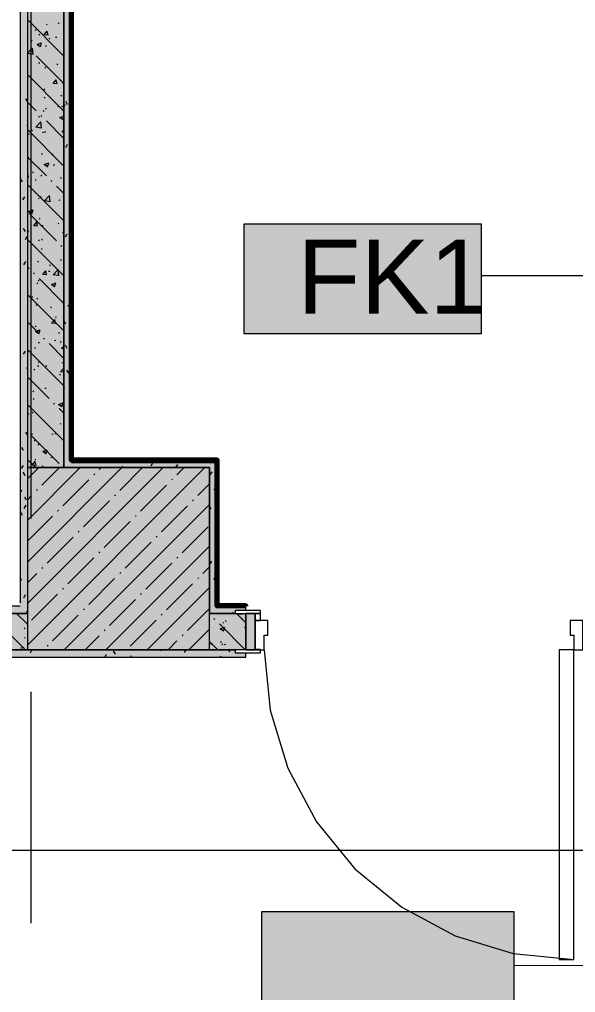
# Model space of a CAD drawing. Header units: millimetres. Extents: x -3817 to 677485, y -22715 to 103890.
# Drawn here: x 80871 to 82398, y 23671 to 26342 of the extents above; entities that cross this region are included whole.
import ezdxf

# ---------------------------------------------------------------- set-up
doc = ezdxf.new("R2010")
doc.units = ezdxf.units.MM
doc.layers.add('PDF _Геометрия', color=7, linetype='Continuous', true_color=0x1d1d1d)
doc.layers.add('PDF _Сплошная заливка', color=7, linetype='Continuous', true_color=0xffffff)
doc.layers.add('PDF _Текст', color=7, linetype='Continuous')
doc.styles.add('PDF GOST-Common', font='arial.ttf')

msp = doc.modelspace()

# ---------------------------------------------------------------- hatches: boundary and pattern name
at = {"layer": 'PDF _Сплошная заливка', "transparency": 33554559}
for points in [[(80873.3, 24731.3), (80893.3, 24731.3), (80893.3, 28791.3), (80873.3, 28791.3), (80873.3, 24739.3)], [(80993.3, 25131.3), (81013.3, 25131.3), (81013.3, 28441.3), (80993.3, 28441.3), (80993.3, 27014.1)], [(80893.3, 24611.4), (81393.3, 24611.4), (81393.3, 25111.4), (80893.3, 25111.4), (80893.3, 24753.5)]]:
    msp.add_hatch(color=256, dxfattribs=at).paths.add_polyline_path(points)
h = msp.add_hatch(color=256, dxfattribs=at)
h.paths.add_polyline_path([(82473.3, 24611.4), (82673.3, 24611.4), (82673.3, 24711.3), (82443.3, 24711.3), (82443.3, 24611.4)], flags=0)
h.paths.add_polyline_path([(77563.3, 24611.4), (77593.3, 24611.4), (77593.3, 24711.3), (77493.3, 24711.3), (77493.3, 24611.4)], flags=0)
h.paths.add_polyline_path([(75988.1, 24611.4), (76993.3, 24611.4), (76993.3, 24711.3), (75988.1, 24711.3)], flags=0)
h.paths.add_polyline_path([(74858.1, 24611.4), (74888.1, 24611.4), (74888.1, 24711.3), (74283.3, 24711.3), (74283.3, 24611.4)], flags=0)
h.paths.add_polyline_path([(81493.3, 24611.4), (81493.3, 24711.3), (81393.3, 24711.3), (81393.3, 24611.4), (81463.3, 24611.4)], flags=0)
h.paths.add_polyline_path([(80893.3, 24611.4), (80893.3, 24711.3), (78693.3, 24711.3), (78693.3, 24611.4), (80080.6, 24611.4)], flags=0)
h.paths.add_polyline_path([(73783.3, 24611.4), (73783.3, 24711.3), (71053.3, 24711.3), (71053.3, 24611.4), (72658.8, 24611.4)], flags=0)
h.paths.add_polyline_path([(69353.3, 24611.4), (69353.3, 24711.3), (68553.3, 24711.3), (68553.3, 24611.4), (69323.3, 24611.4)], flags=0)
h.paths.add_polyline_path([(70453.3, 24611.4), (70553.3, 24611.4), (70553.3, 24711.3), (70453.3, 24711.3)], flags=0)
h = msp.add_hatch(color=256, dxfattribs=at)
h.paths.add_polyline_path([(78723.3, 24711.3), (80893.3, 24711.3), (80893.3, 24731.3), (78693.3, 24731.3), (78693.3, 24719.3), (78723.3, 24719.3), (78723.3, 24711.6)], flags=0)
h.paths.add_polyline_path([(77513.3, 24711.3), (77563.3, 24711.3), (77564.5, 24719.3), (77593.3, 24719.3), (77593.3, 24731.3), (77513.3, 24731.3)], flags=0)
h = msp.add_hatch(color=256, dxfattribs=at)
h.paths.add_polyline_path([(81463.3, 24711.3), (81463.3, 24719.3), (81493.3, 24719.3), (81493.3, 24731.3), (81393.3, 24731.3), (81393.3, 24711.3)], flags=0)
h.paths.add_polyline_path([(82553.3, 24711.3), (82553.3, 24731.3), (82443.3, 24731.3), (82443.3, 24719.3), (82473.3, 24717.5), (82473.3, 24711.3)], flags=0)
h = msp.add_hatch(color=256, dxfattribs=at)
h.paths.add_polyline_path([(82573.3, 24591.3), (82573.3, 24611.4), (82473.3, 24611.4), (82473.3, 24603.3), (82443.3, 24603.3), (82443.3, 24591.3), (82553.3, 24591.3)], flags=0)
h.paths.add_polyline_path([(77111.9, 24591.3), (77593.3, 24591.3), (77593.3, 24603.3), (77563.3, 24603.3), (77563.3, 24611.4), (76018.1, 24611), (76018.1, 24603.3), (75988.1, 24603.3), (75988.1, 24591.3), (76993.3, 24591.3)], flags=0)
h.paths.add_polyline_path([(80080.6, 24591.3), (81493.3, 24591.3), (81493.3, 24603.3), (81463.3, 24603.3), (81463.3, 24611.4), (78723.3, 24611.4), (78723.3, 24603.3), (78693.3, 24603.3), (78693.3, 24591.3)], flags=0)
h.paths.add_polyline_path([(74888.1, 24591.3), (74888.1, 24603.3), (74858.1, 24603.3), (74858.1, 24611.4), (70483.3, 24611.4), (70483.3, 24603.3), (70453.3, 24603.3), (70453.3, 24591.3), (74858.1, 24591.3)], flags=0)
h.paths.add_polyline_path([(68553.3, 24591.3), (69353.3, 24591.3), (69353.3, 24603.3), (69323.3, 24603.3), (69323.3, 24611.4), (68553.3, 24611.4)], flags=0)

# ---------------------------------------------------------------- linework, layer by layer
at = {"layer": 'PDF _Геометрия', "color": 253, "lineweight": 9, "true_color": 0xaaaaaa}
for points in [[(80903.3, 24972), (80903.3, 26801.5), (80903.3, 29301.5)], [(81543.3, 24611.4), (81559.6, 24445.5), (81608, 24286.1), (81686.5, 24139.1), (81792.2, 24010.3), (81921, 23904.6), (82068, 23826.1), (82227.4, 23777.7), (82393.3, 23761.3)], [(80903.3, 23860.8), (80903.3, 24495.8)], [(80408.8, 24061.3), (82443.3, 24061.3), (84943.3, 24061.3)]]:
    msp.add_lwpolyline(points, dxfattribs=at)
at = {"layer": 'PDF _Геометрия', "color": 9, "lineweight": 9, "true_color": 0xc0c0c0}
for points in [[(80893.3, 28811.3), (80893.3, 28791.3), (80573.3, 28791.3), (80593.3, 28791.3), (80593.3, 28771.3), (80593.3, 28791.3), (80873.3, 28791.3), (80893.3, 28791.3), (80893.3, 24731.3), (80893.3, 24711.3), (78723.3, 24711.3), (80893.3, 24711.3)], [(80993.3, 28441.3), (80993.3, 25131.3), (80993.3, 25111.4), (81393.3, 25111.4), (81393.3, 24731.3), (81393.3, 24711.3), (81463.3, 24711.3), (81393.3, 24711.3)], [(81413.3, 25131.3), (81393.3, 25131.3), (81014.3, 25131.3)], [(80873.3, 24731.3), (78693.3, 24731.3), (78693.3, 24719.3)], [(81493.3, 24719.3), (81493.3, 24731.3)], [(81493.3, 24611.4), (81493.3, 24711.3)], [(78693.3, 24603.3), (78693.3, 24591.3), (81493.3, 24591.3), (81493.3, 24603.3)]]:
    msp.add_lwpolyline(points, dxfattribs=at)
at = {"layer": 'PDF _Геометрия', "color": 231, "lineweight": 70, "true_color": 0xff80c0}
for points in [[(81493.3, 24731.3), (81493.3, 24732.3), (81414.3, 24732.3), (81414.3, 25131.3), (81414.3, 25132.3), (81014.3, 25132.3), (81014.3, 28440.3), (81013.3, 28440.3), (81533.3, 28440.3), (81534.3, 28440.3), (81534.3, 28770.3), (83152.3, 28770.3), (83152.3, 28511.3), (83153.3, 28511.3), (83153.3, 28771.3)], [(81014.3, 25131.3), (81413.3, 25131.3)]]:
    msp.add_lwpolyline(points, dxfattribs=at)
at = {"layer": 'PDF _Геометрия', "color": 7, "lineweight": 9}
for points in [[(80873.3, 28763.3), (80873.3, 24739.3)], [(81013.3, 25131.3), (81013.3, 25144.4), (81013.3, 28440.3)], [(82552.8, 25637.4), (82140.3, 25637.4)], [(81413.3, 24731.3), (81413.3, 24744.4), (81413.3, 25131.3)], [(81493.3, 24731.3), (81414.3, 24731.3)], [(82535.3, 23743.6), (82229.9, 23745.1)]]:
    msp.add_lwpolyline(points, dxfattribs=at)
at = {"layer": 'PDF _Геометрия', "color": 9, "lineweight": 9, "true_color": 0xc0c0c0}
for points in [[(80893.3, 28511.3), (80893.3, 25111.4), (80993.3, 25111.4), (80993.3, 28511.3)], [(78723.3, 24611.4), (81463.3, 24611.4)]]:
    msp.add_lwpolyline(points, close=True, dxfattribs=at)
at = {"layer": 'PDF _Геометрия', "color": 231, "lineweight": 9, "true_color": 0xff80c0}
for points in [[(81533.3, 28441.3), (81013.3, 28441.3), (81013.3, 28440.3), (81013.3, 25144.4), (81013.3, 25131.3), (81014.3, 25131.3)], [(81413.3, 25131.3), (81413.3, 24744.4), (81413.3, 24731.3), (81414.3, 24731.3), (81493.3, 24731.3)]]:
    msp.add_lwpolyline(points, dxfattribs=at)
at = {"layer": 'PDF _Геометрия', "color": 252, "lineweight": 9, "true_color": 0x878787}
for points in [[(80993.3, 26241.1), (80893.3, 26341.1)], [(80914.4, 26313.8), (80917.2, 26312)], [(80949.9, 26298.4), (80939.2, 26299.3), (80947.8, 26309.5)], [(80945.1, 26326.8), (80947.8, 26328.8)], [(80949.9, 26298.3), (80947.8, 26309.5)], [(80980.4, 26329.4), (80977.9, 26331.9)], [(80993.3, 26316.6), (80993, 26316.8)], [(80903.3, 26283.7), (80906.6, 26284.1)], [(80924.3, 26301.6), (80926.8, 26299.3)], [(80951.9, 26290), (80954.7, 26288.2)], [(80970.6, 26292.5), (80973.9, 26293)], [(80893.3, 26249.2), (80906.6, 26263.1)], [(80905, 26253.9), (80902.5, 26256.5)], [(80908.6, 26246.2), (80906.7, 26263.1)], [(80928.5, 26266.8), (80919.7, 26272.8), (80932.2, 26277.6)], [(80928.6, 26266.8), (80932.2, 26277.5)], [(80942.9, 26267.6), (80945.6, 26269.6)], [(80893.3, 26248.6), (80908.6, 26246.2)], [(80993, 26165.9), (80917.6, 26241.4)], [(80992.2, 26239.3), (80993.3, 26238.4)], [(80923.9, 26222.4), (80927.2, 26222.9)], [(80940.8, 26208.4), (80943.4, 26210.4)], [(80973.9, 26219.5), (80976.8, 26217.7)], [(80993.3, 26090.2), (80893.3, 26190.2)], [(80974.5, 26164.7), (80963.9, 26165.6), (80972.5, 26175.8)], [(80974.5, 26164.6), (80972.5, 26175.7)], [(80938.6, 26149.2), (80941.3, 26151.3)], [(80989.4, 26167.1), (80992.7, 26167.5)], [(80939.3, 26128.6), (80942.1, 26126.8)], [(80984.9, 26133.3), (80987.3, 26131)], [(80917.6, 26090.5), (80893.3, 26114.8)], [(80942.6, 26096.9), (80945.9, 26097.4)], [(80976.8, 26104.7), (80979.6, 26102.9)], [(80987.1, 26102.8), (80990.4, 26103.2)], [(80923.8, 26076.4), (80926.2, 26074.2)], [(80932.7, 26075.4), (80930.1, 26077.9)], [(80936.4, 26090), (80939.1, 26092.1)], [(80991.4, 26066.3), (80982.6, 26072.3), (80993.3, 26076.4)], [(80991.4, 26066.2), (80993.3, 26071.7)], [(80932.2, 26043.6), (80916.4, 26046.1), (80930.2, 26060.5)], [(80932.2, 26043.6), (80930.2, 26060.4)], [(80993.3, 26014.8), (80945.2, 26062.9)], [(80993.3, 25939.3), (80893.3, 26039.3)], [(80895.8, 26026.8), (80899.1, 26027.3)], [(80903.9, 26038.2), (80906.8, 26036.4)], [(80934.3, 26030.8), (80936.9, 26032.9)], [(80940.3, 26032.7), (80943.7, 26033.1)], [(80993.3, 26031.4), (80988.6, 26031.8), (80993.3, 26037.4)], [(80991.7, 26014.2), (80993.3, 26012.7)], [(80945.2, 25912), (80893.3, 25964)], [(80893.6, 25962.6), (80896.9, 25963)], [(80932.1, 25971.6), (80934.8, 25973.7)], [(80960.9, 25971.4), (80964.2, 25971.9)], [(80948.2, 25937.4), (80939.3, 25943.3), (80951.8, 25948.1)], [(80948.2, 25937.3), (80951.8, 25948.1)], [(80964.2, 25943.4), (80967.1, 25941.6)], [(80893.3, 25918.3), (80894.3, 25919.5)], [(80893.3, 25908.6), (80896.3, 25908.3)], [(80896.4, 25908.3), (80894.3, 25919.4)], [(80906.8, 25923.5), (80909.6, 25921.7)], [(80930, 25912.5), (80932.6, 25914.5)], [(80984.3, 25908.1), (80986.8, 25905.8)], [(80993.3, 25788.5), (80893.3, 25888.5)], [(80914.1, 25901.3), (80917.4, 25901.7)], [(80960.3, 25896.9), (80957.8, 25899.4)], [(80993.3, 25864), (80972.9, 25884.3)], [(80927.8, 25853.3), (80930.5, 25855.3)], [(80955.7, 25841), (80939.9, 25843.4), (80953.8, 25857.9)], [(80955.8, 25840.9), (80953.8, 25857.8)], [(80923.2, 25851.3), (80925.7, 25849)], [(80928.9, 25853), (80931.7, 25851.2)], [(80979.6, 25845.9), (80983, 25846.4)], [(80904.9, 25808.4), (80896, 25814.4), (80908.5, 25819.2)], [(80972.9, 25733.5), (80897.5, 25808.9)], [(80904.9, 25808.4), (80908.5, 25819.1)], [(80921, 25774.6), (80910.4, 25775.5), (80919, 25785.7)], [(80921, 25774.5), (80919, 25785.7)], [(80925.6, 25794.1), (80928.3, 25796.1)], [(80932.9, 25775.8), (80936.2, 25776.3)], [(80977.4, 25781.7), (80980.7, 25782.1)], [(80991.1, 25789), (80993.3, 25787.1)], [(80894.2, 25762.1), (80897.1, 25760.3)], [(80989.1, 25758.1), (80992, 25756.3)], [(80993.3, 25637.6), (80893.3, 25737.6)], [(80923.5, 25734.9), (80926.1, 25736.9)], [(80931.7, 25738.2), (80934.5, 25736.4)], [(80988, 25718.4), (80985.5, 25720.9)], [(80930.6, 25711.6), (80933.9, 25712)], [(80921.3, 25675.7), (80924, 25677.7)], [(80953.8, 25667.7), (80956.6, 25665.9)], [(80983.8, 25683), (80986.3, 25680.7)], [(80897.5, 25658), (80893.3, 25662.2)], [(80912.5, 25642.9), (80910, 25645.4)], [(80945.7, 25640.9), (80935.1, 25641.8), (80943.6, 25652)], [(80945.7, 25640.8), (80943.6, 25651.9)], [(80951.2, 25650.3), (80954.5, 25650.7)], [(80979.3, 25638.4), (80963.5, 25640.8), (80977.3, 25655.2)], [(80979.3, 25638.3), (80977.4, 25655.2)], [(80919.2, 25616.5), (80921.8, 25618.6)], [(80922.7, 25626.1), (80925.2, 25623.9)], [(80993.3, 25562.2), (80925.1, 25630.4)], [(80967.8, 25607.9), (80958.9, 25613.9), (80971.4, 25618.7)], [(80967.8, 25607.9), (80971.4, 25618.6)], [(80993.3, 25486.7), (80893.3, 25586.7)], [(80904.4, 25580.2), (80907.7, 25580.6)], [(80919.1, 25576.9), (80922, 25575.1)], [(80990.6, 25563.9), (80993.1, 25561.6)], [(80917, 25557.3), (80919.7, 25559.4)], [(80956.6, 25553), (80959.5, 25551.2)], [(80925.1, 25479.5), (80893.3, 25511.3)], [(80970.4, 25507.1), (80959.7, 25508), (80968.3, 25518.3)], [(80970.4, 25507.1), (80968.3, 25518.2)], [(80969.9, 25524.8), (80973.2, 25525.3)], [(80914.8, 25498.1), (80917.5, 25500.2)], [(80924.5, 25479), (80915.7, 25485), (80928.1, 25489.7)], [(80924.5, 25478.9), (80928.1, 25489.7)], [(80978.7, 25482.5), (80981.5, 25480.7)], [(80923.1, 25454.7), (80926.5, 25455.1)], [(80940.2, 25464.4), (80937.7, 25466.9)], [(80967.6, 25460.6), (80971, 25461)], [(80983.3, 25457.8), (80985.7, 25455.5)], [(80993.3, 25335.9), (80893.3, 25435.9)], [(80912.7, 25439), (80915.3, 25441)], [(80993.3, 25411.3), (80952.8, 25451.8)], [(80993.3, 25437.2), (80987.1, 25438.2), (80993.3, 25444.6)], [(80922.2, 25401), (80924.7, 25398.7)], [(80988.2, 25399.3), (80991.5, 25399.7)], [(80910.5, 25379.8), (80913.2, 25381.8)], [(80920.9, 25390.4), (80924.2, 25390.9)], [(80944.1, 25391.6), (80946.9, 25389.8)], [(80993.3, 25373.5), (80984.4, 25374.3), (80993, 25384.5)], [(80993.3, 25382.9), (80993, 25384.5)], [(80952.8, 25301), (80893.3, 25360.5)], [(80981.6, 25367.8), (80984.4, 25366)], [(80908.3, 25320.6), (80911, 25322.6)], [(80941.4, 25329.2), (80944.8, 25329.6)], [(80990.1, 25338.8), (80992.6, 25336.5)], [(80908.7, 25301.3), (80911.5, 25299.5)], [(80993.3, 25185), (80893.3, 25285)], [(80967.9, 25285.9), (80965.3, 25288.4)], [(80987.4, 25278.5), (80978.5, 25284.4), (80991, 25289.2)], [(80993.3, 25260.5), (80980.4, 25273.3)], [(80987.4, 25278.4), (80991, 25289.2)], [(80894.7, 25259), (80898, 25259.5)], [(80906.2, 25261.4), (80908.8, 25263.4)], [(80982.8, 25232.7), (80985.2, 25230.4)], [(80904, 25202.2), (80906.7, 25204.2)], [(80980.4, 25122.4), (80905, 25197.9)], [(80911.6, 25186.5), (80914.4, 25184.7)], [(80960.2, 25203.7), (80963.5, 25204.1)], [(80969, 25206.4), (80971.8, 25204.6)], [(80921.7, 25175.8), (80924.1, 25173.6)], [(80944.1, 25149.5), (80935.3, 25155.5), (80947.7, 25160.3)], [(80944.1, 25149.5), (80947.7, 25160.2)], [(80916, 25111.4), (80893.3, 25134.1)], [(80901.9, 25143), (80904.5, 25145)], [(80913.4, 25133.6), (80916.7, 25134)], [(80957.9, 25139.4), (80961.2, 25139.9)], [(80916.8, 25117.1), (80906.2, 25118), (80914.8, 25128.2)], [(80916.8, 25117), (80914.8, 25128.1)], [(80933.6, 25116), (80936.4, 25114.2)], [(80989.6, 25113.6), (80992, 25111.4)], [(80893.3, 24681.5), (80863.4, 24711.3)], [(81493.3, 24685), (81466.9, 24711.3)], [(80884.9, 24614.5), (80809.5, 24689.9)], [(81407.9, 24695), (81405.4, 24697.5)], [(81491.5, 24611.4), (81420.5, 24682.4)], [(81429.3, 24684.8), (81431.9, 24686.8)], [(81435.8, 24690.6), (81439.1, 24691)], [(81480.3, 24696.5), (81483.6, 24696.9)], [(80884.6, 24669.5), (80887.2, 24671.5)], [(81431.5, 24662.7), (81422.7, 24668.7), (81435.1, 24673.4)], [(81431.5, 24662.6), (81435.1, 24673.4)], [(81493.3, 24671.9), (81490.3, 24672.1), (81493.3, 24675.6)], [(80884.8, 24645.5), (80887.3, 24643.3)], [(81416, 24611.4), (81393.3, 24634.1)], [(81395.9, 24628.4), (81398.4, 24626.2)], [(81423.4, 24634.6), (81426.2, 24632.8)], [(81427.1, 24625.6), (81429.8, 24627.6)], [(81433.5, 24626.3), (81436.8, 24626.8)], [(80875.2, 24616.8), (80878.5, 24617.2)], [(80883.8, 24611.4), (80885.1, 24612.4)]]:
    msp.add_lwpolyline(points, dxfattribs=at)
at = {"layer": 'PDF _Геометрия', "color": 253, "lineweight": 9, "true_color": 0x9b9b9b}
for points in [[(81013.3, 26334.3), (81012.4, 26335.7)], [(80993.3, 26325.8), (80994.8, 26325.8)], [(80893.3, 26296.5), (80893, 26296.1)], [(80993.3, 26264.9), (80994.8, 26264.9)], [(80995.2, 26243.7), (80993.3, 26247)], [(80874.3, 26209.1), (80873.3, 26211)], [(80993.3, 26173.4), (80994.8, 26173.4)], [(80874.6, 26142.3), (80873.3, 26139.9)], [(80893.3, 26115.4), (80888.6, 26123.4)], [(80995.5, 26107.7), (80993.3, 26103.9)], [(81003.3, 26107.6), (80998.3, 26116.4)], [(80893.3, 26052.7), (80891.9, 26050.3)], [(80993.3, 25990.6), (80994.8, 25990.6)], [(81002.5, 25998.1), (80997.5, 25989.4)], [(80993.3, 25929.6), (80994.8, 25929.6)], [(80873.5, 25896.6), (80873.3, 25896.1)], [(80879.5, 25895.4), (80874.5, 25904.1)], [(80884.7, 25854.9), (80879.7, 25846.2)], [(80993.3, 25838.1), (80994.8, 25838.1)], [(80887.7, 25759.3), (80882.6, 25768)], [(81001.4, 25752.3), (80996.4, 25743.6)], [(80891.8, 25745.3), (80886.7, 25736.6)], [(81012.6, 25725.8), (81007.6, 25734.6)], [(81012.6, 25710.7), (81007.6, 25702)], [(80887.7, 25677.2), (80882.7, 25668.5)], [(81013.3, 25663.7), (81011.6, 25666.5)], [(80993.3, 25655.3), (80994.8, 25655.3)], [(80993.3, 25594.3), (80994.8, 25594.3)], [(80873.5, 25540), (80873.3, 25540.4)], [(81009.6, 25548.1), (81004.6, 25556.9)], [(80998.4, 25506.5), (80993.4, 25515.2)], [(81013.3, 25529), (81010.6, 25524.3)], [(80993.3, 25502.9), (80994.8, 25502.9)], [(80886.6, 25431.5), (80881.6, 25422.8)], [(81002.5, 25438.5), (80997.5, 25447.2)], [(80893.3, 25383.9), (80891.9, 25386.2)], [(80893.3, 25382.1), (80892.7, 25381.2)], [(81006.6, 25370.4), (81001.6, 25379.2)], [(80995.5, 25328.8), (80993.3, 25332.6)], [(80993.3, 25320), (80994.8, 25320)], [(81013.3, 25285.1), (81009.5, 25278.6)], [(80993.3, 25259), (80994.8, 25259)], [(80874.3, 25227.4), (80873.3, 25225.5)], [(80893.3, 25201), (80888.9, 25208.5)], [(80882.8, 25158.2), (80877.8, 25166.9)], [(80993.3, 25167.6), (80994.8, 25167.6)], [(80881.4, 25117.7), (80876.4, 25109)], [(81075.7, 25128.8), (81074.3, 25131.3)], [(81156.2, 25111.4), (81154, 25115.2)], [(81236.8, 25123.7), (81231.8, 25115)], [(81304.8, 25119.6), (81300.1, 25111.4)], [(81411.5, 25106.6), (81413.3, 25106.6)], [(80886.9, 25090.1), (80881.8, 25098.9)], [(81399.3, 25100.3), (81394.2, 25091.6)], [(81410.4, 25058.7), (81405.4, 25050)], [(80877.3, 25049.7), (80873.3, 25042.7)], [(80891, 25022.1), (80885.9, 25030.8)], [(80888.5, 25008.1), (80883.5, 24999.4)], [(81397.7, 24997.9), (81393.3, 25005.5)], [(80879.8, 24980.5), (80874.8, 24989.2)], [(81411.5, 24923.7), (81413.3, 24923.7)], [(81398.2, 24854.6), (81393.3, 24846)], [(81411.5, 24862.8), (81413.3, 24862.8)], [(81409.3, 24812.9), (81404.3, 24804.2)], [(80876.8, 24802.8), (80873.3, 24808.9)], [(80876.2, 24804), (80873.3, 24798.8)], [(80887.4, 24762.3), (80882.4, 24753.6)], [(81411.5, 24771.4), (81413.3, 24771.4)], [(80893.3, 24713.3), (80891.1, 24717.1)], [(81458, 24714.4), (81456.3, 24711.3)], [(81472.5, 24710.4), (81482.5, 24710.4)], [(80905.6, 24611), (80900.6, 24602.3)], [(81011.4, 24611.4), (81010.3, 24609.4)], [(81093.2, 24610.9), (81092.9, 24611.4)], [(81109.7, 24598.8), (81105.4, 24591.3)], [(81134.8, 24599.8), (81129.8, 24608.5)], [(81257.8, 24611.4), (81256, 24608.3)], [(81328.1, 24611.4), (81324, 24604.2)], [(81448.6, 24604.9), (81444.9, 24611.4)], [(81177.7, 24594.7), (81175.8, 24591.3)], [(81423.5, 24593.6), (81422.2, 24591.3)]]:
    msp.add_lwpolyline(points, dxfattribs=at)
at = {"layer": 'PDF _Геометрия', "color": 7, "lineweight": 9}
for points in [[(82140.3, 25779.3), (81487.1, 25779.3), (81487.1, 25479.3), (82140.3, 25479.3)], [(81393.3, 25111.4), (80893.3, 25111.4), (80893.3, 24611.4), (81393.3, 24611.4)], [(82229.9, 23892.6), (81536, 23892.6), (81536, 23577.3), (82229.9, 23577.3)], [(82229.9, 23892.6), (81536, 23892.6), (81536, 23577.3), (82229.9, 23577.3)]]:
    msp.add_lwpolyline(points, close=True, dxfattribs=at)
at = {"layer": 'PDF _Геометрия', "lineweight": 9}
for points in [[(80893.3, 25080.5), (80924.1, 25111.4)], [(80893.3, 24966.5), (81038.1, 25111.4)], [(80893.3, 24852.4), (81152.2, 25111.4)], [(80893.3, 24738.4), (81266.2, 25111.4)], [(80893.3, 24624.3), (81380.3, 25111.4)], [(80933.1, 25063.3), (80981.1, 25111.4)], [(81089.9, 25106.1), (81095.2, 25111.4)], [(81147, 25049.1), (81209.2, 25111.4)], [(81303.8, 25091.9), (81323.3, 25111.4)], [(81075.7, 25091.9), (81078, 25094.2)], [(81289.5, 25077.6), (81291.9, 25080)], [(80990.1, 25006.3), (81061.4, 25077.6)], [(81204, 24992.1), (81275.3, 25063.3)], [(81360.8, 25034.8), (81393.3, 25067.3)], [(80893.3, 25023.5), (80904.6, 25034.8)], [(80918.9, 25049.1), (80921.2, 25051.5)], [(81132.7, 25034.8), (81135.1, 25037.2)], [(80994.3, 24611.4), (81393.3, 25010.3)], [(81047.2, 24949.3), (81118.4, 25020.6)], [(81261, 24935), (81332.3, 25006.3)], [(81346.5, 25020.6), (81348.9, 25023)], [(80893.3, 24909.5), (80961.6, 24977.8)], [(80975.9, 24992.1), (80978.2, 24994.4)], [(81189.7, 24977.8), (81192.1, 24980.2)], [(81104.2, 24892.3), (81175.5, 24963.6)], [(81318, 24878), (81389.3, 24949.3)], [(80947.4, 24849.5), (81018.6, 24920.8)], [(81032.9, 24935), (81035.3, 24937.4)], [(81246.7, 24920.8), (81249.1, 24923.2)], [(81108.4, 24611.4), (81393.3, 24896.2)], [(81161.2, 24835.2), (81232.5, 24906.5)], [(81089.9, 24878), (81092.3, 24880.4)], [(81303.8, 24863.8), (81306.1, 24866.1)], [(81004.4, 24792.5), (81075.7, 24863.8)], [(81218.2, 24778.2), (81289.5, 24849.5)], [(81375, 24821), (81393.3, 24839.2)], [(80893.3, 24795.4), (80918.9, 24821)], [(80933.1, 24835.2), (80935.5, 24837.6)], [(81147, 24821), (81149.3, 24823.4)], [(81061.4, 24735.5), (81132.7, 24806.7)], [(81275.3, 24721.2), (81346.5, 24792.5)], [(81360.8, 24806.7), (81363.2, 24809.1)], [(80904.6, 24692.7), (80975.9, 24764)], [(80990.1, 24778.2), (80992.5, 24780.6)], [(81204, 24764), (81206.3, 24766.3)], [(81222.4, 24611.4), (81393.3, 24782.2)], [(81118.4, 24678.4), (81189.7, 24749.7)], [(80961.6, 24635.7), (81032.9, 24706.9)], [(81047.2, 24721.2), (81049.5, 24723.6)], [(81261, 24706.9), (81263.4, 24709.3)], [(81332.3, 24664.2), (81393.3, 24725.2)], [(81175.5, 24621.4), (81246.7, 24692.7)], [(81104.2, 24664.2), (81106.6, 24666.5)], [(81318, 24649.9), (81320.4, 24652.3)], [(81336.5, 24611.4), (81393.3, 24668.1)], [(81051.4, 24611.4), (81089.9, 24649.9)], [(81279.5, 24611.4), (81303.8, 24635.7)], [(80947.4, 24621.4), (80949.7, 24623.8)]]:
    msp.add_lwpolyline(points, dxfattribs=at)
at = {"layer": 'PDF _Геометрия', "color": 253, "lineweight": 13, "true_color": 0xaaaaaa}
for points in [[(81533.3, 24719.3), (81463.3, 24719.3), (81463.3, 24711.3), (81533.3, 24711.3)], [(81518.3, 24711.3), (81493.3, 24711.3), (81493.3, 24611.4), (81518.3, 24611.4)], [(81533.3, 24711.3), (81518.3, 24711.3), (81518.3, 24691.4), (81533.3, 24691.4)], [(81543.3, 24611.4), (81543.3, 24651.3), (81553.3, 24651.3), (81553.3, 24691.4), (81518.3, 24691.4), (81518.3, 24611.4)], [(82393.3, 24611.4), (82418.3, 24611.4), (82418.3, 24691.4), (82383.3, 24691.4), (82383.3, 24651.3), (82393.3, 24651.3)], [(81533.3, 24611.4), (81463.3, 24611.4), (81463.3, 24603.3), (81533.3, 24603.3)], [(81533.3, 24612.3), (81518.3, 24612.3), (81518.3, 24611.4), (81533.3, 24611.4)], [(82393.3, 23761.3), (82393.3, 24611.4), (82353.3, 24611.4), (82353.3, 23761.3)]]:
    msp.add_lwpolyline(points, close=True, dxfattribs=at)
at = {"layer": 'PDF _Сплошная заливка', "lineweight": 35, "transparency": 33554559}
for points in [[(80993.3, 25111.4), (80993.3, 28511.3), (80893.3, 25111.4), (80893.3, 28511.3)], [(80993.3, 25111.4), (81393.3, 25111.4), (80993.3, 25131.3), (81393.3, 25131.3)], [(81413.3, 24731.3), (81413.3, 25131.3), (81393.3, 24731.3), (81393.3, 25131.3)], [(81493.3, 24611.4), (81518.3, 24611.4), (81493.3, 24711.3), (81518.3, 24711.3)]]:
    msp.add_solid(points, dxfattribs=at)
at = {"layer": 'PDF _Сплошная заливка', "color": 254, "lineweight": 35, "true_color": 0xffb9dc, "transparency": 33554559}
for points in [[(81013.3, 25144.4), (81014.3, 25144.4), (81013.3, 27014.1)], [(81413.3, 25131.3), (81414.3, 25132.3), (81014.3, 25131.3)], [(81413.3, 24744.4), (81414.3, 24744.4), (81413.3, 24753.5)]]:
    msp.add_solid(points, dxfattribs=at)
at = {"layer": 'PDF _Сплошная заливка', "lineweight": 9, "transparency": 33554559}
for points in [[(82140.3, 25779.3), (81487.1, 25779.3), (82140.3, 25479.3), (81487.1, 25479.3)], [(82229.9, 23892.6), (81536, 23892.6), (82229.9, 23577.3), (81536, 23577.3)]]:
    msp.add_solid(points, dxfattribs=at)

# ---------------------------------------------------------------- texts
at = {"layer": 'PDF _Текст', "insert": (81634.2, 25635.9), "char_height": 203.2, "attachment_point": 4, "style": 'PDF GOST-Common'}
msp.add_mtext('FK1', dxfattribs=at)

doc.saveas('drawing.dxf')
